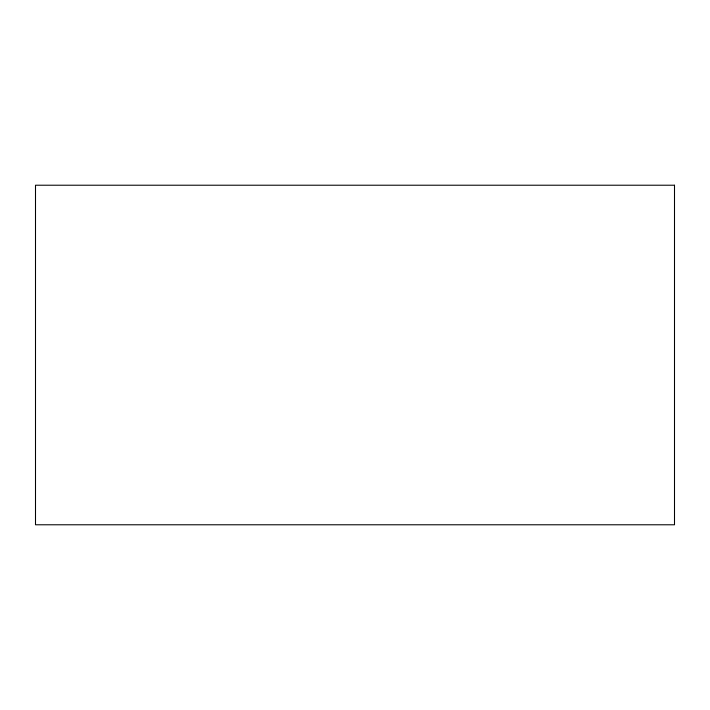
<?xml version="1.0" encoding="UTF-8"?>
<svg xmlns="http://www.w3.org/2000/svg" width="710" height="710" viewBox="0 0 710 710"><rect width="100%" height="100%" fill="white"/><g stroke="black" fill="none" stroke-linecap="round" stroke-linejoin="round"><path stroke-width="1.06" d="M674.5 185.221L35.5 185.221L35.5 524.779L674.5 524.779L674.5 185.221"/></g></svg>
